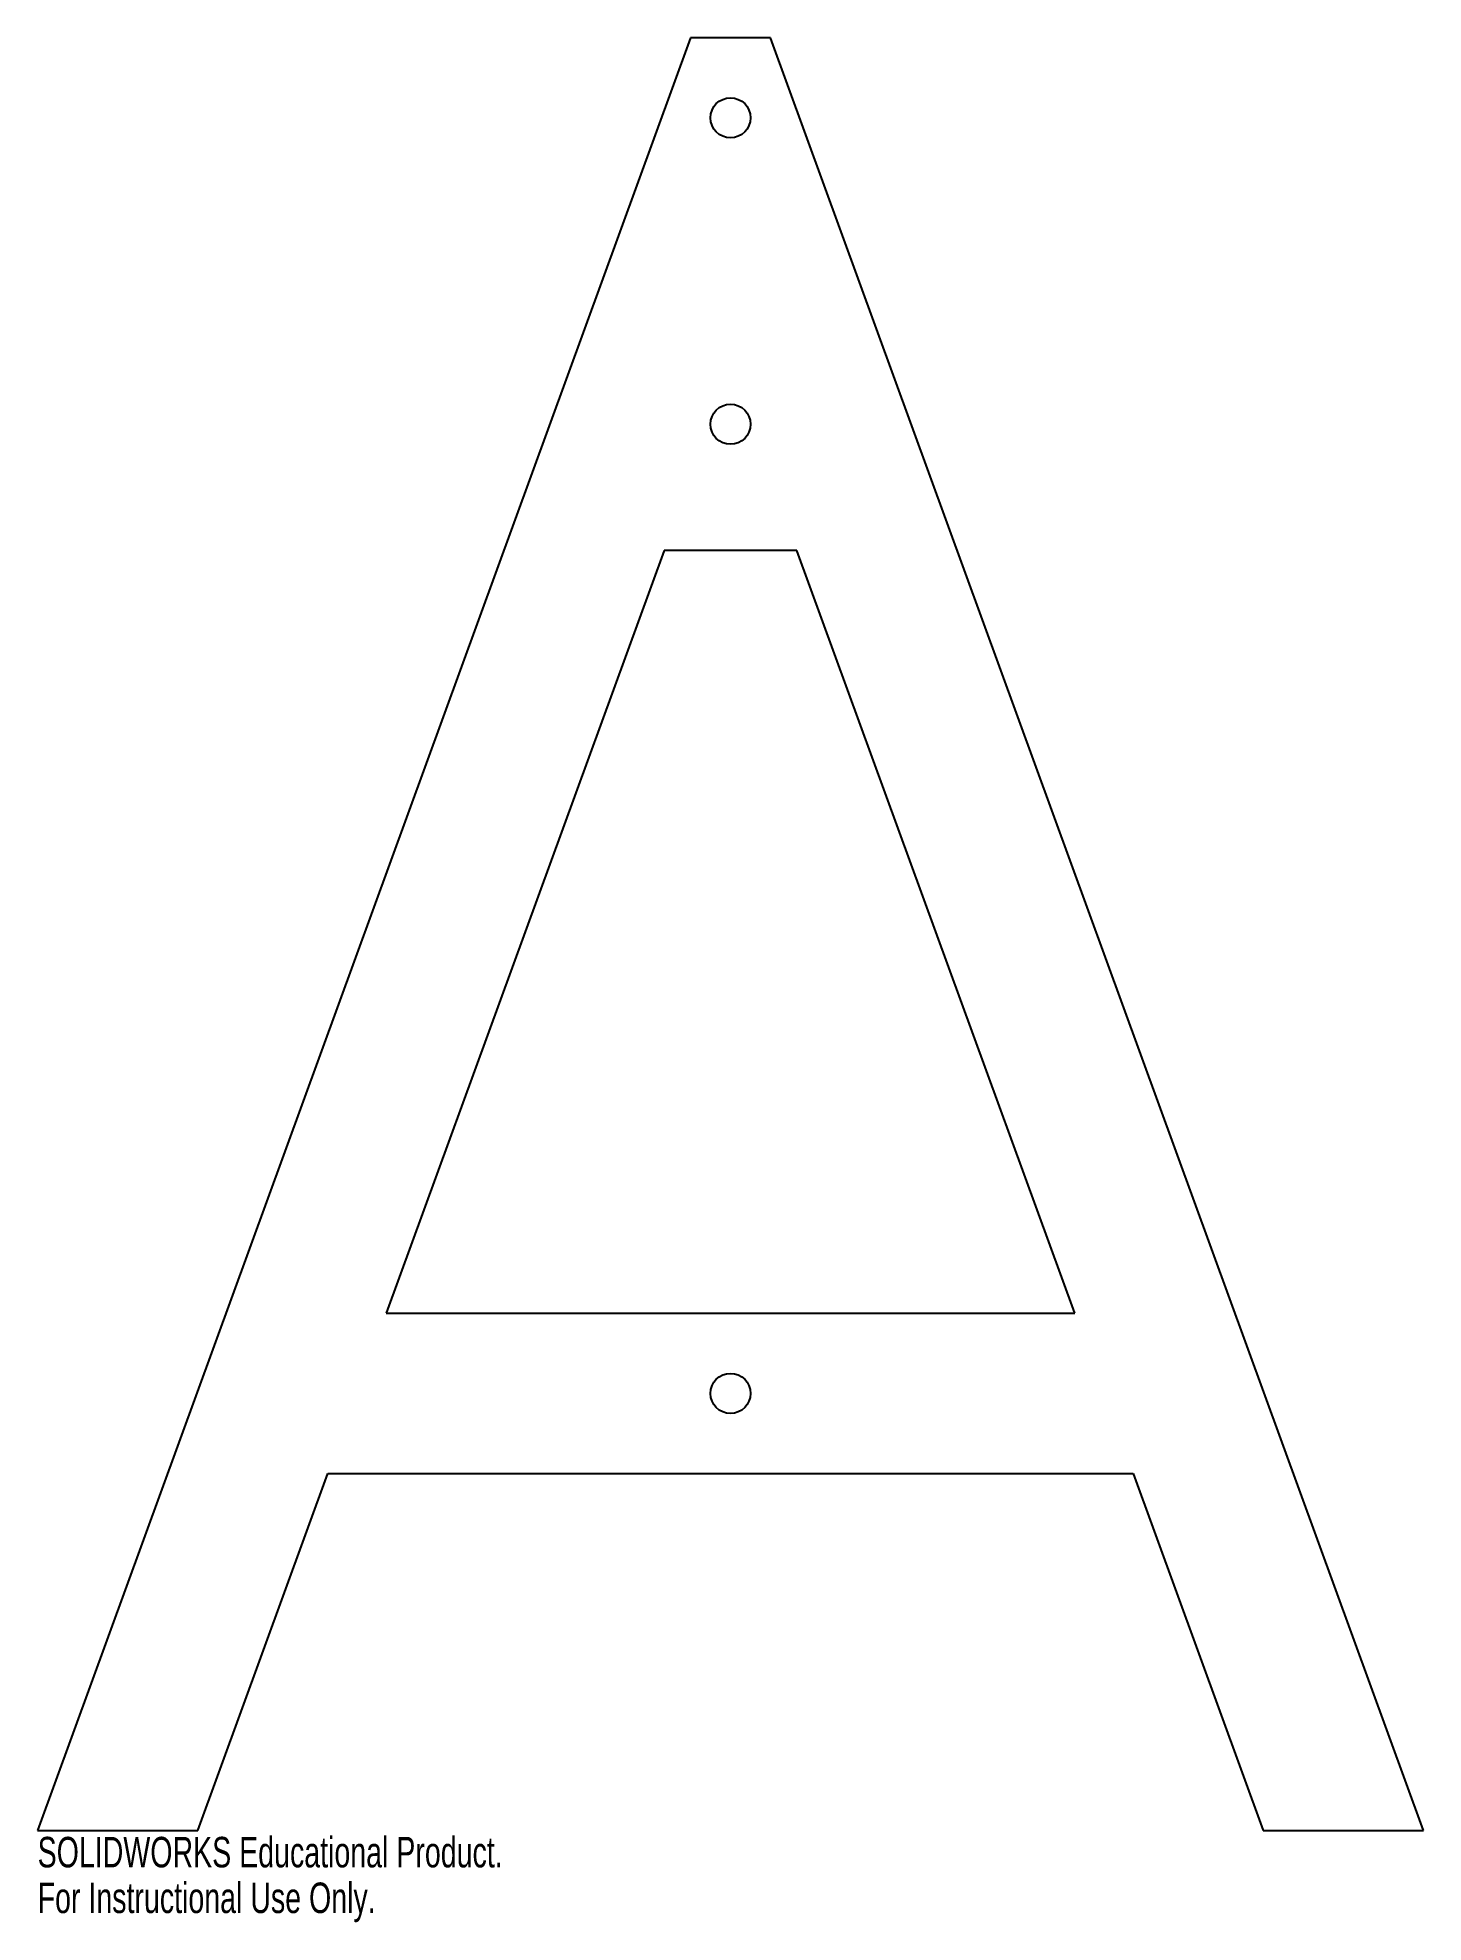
# Model space of a CAD drawing. Header units: inches. Extents: x -4.3 to 4.3, y -11.3 to 0.5.
import ezdxf

# ---------------------------------------------------------------- set-up
doc = ezdxf.new("R2010")
doc.units = ezdxf.units.IN
doc.header["$MEASUREMENT"] = 0
doc.styles.add('SLDTEXTSTYLE0', font='TXT', dxfattribs={"width": 0.7})

msp = doc.modelspace()

# ---------------------------------------------------------------- linework, layer by layer
at = {"color": 7, "linetype": 'Continuous', "lineweight": 25}
for p, q in [((-0.25, 0.5), (-4.322, -10.687)), ((0.25, 0.5), (-0.25, 0.5)), ((4.322, -10.687), (0.25, 0.5)), ((-0.414, -2.699), (-2.147, -7.46)), ((0.414, -2.699), (-0.414, -2.699)), ((2.147, -7.46), (0.414, -2.699)), ((-2.147, -7.46), (2.147, -7.46)), ((-3.322, -10.687), (-2.511, -8.46)), ((-2.511, -8.46), (2.511, -8.46)), ((2.511, -8.46), (3.322, -10.687)), ((-4.322, -10.687), (-3.322, -10.687)), ((3.322, -10.687), (4.322, -10.687))]:
    msp.add_line(p, q, dxfattribs=at)
for centre in [(0, 0), (0, -1.912), (0, -7.96)]:
    msp.add_circle(centre, 0.125, dxfattribs=at)

# ---------------------------------------------------------------- texts
at = {"color": 7, "linetype": 'Continuous', "char_height": 0.1903, "attachment_point": 1, "style": 'SLDTEXTSTYLE0'}
for s, insert in [('SOLIDWORKS Educational Product.', (-4.322, -10.727)), ('For Instructional Use Only.', (-4.322, -11.012))]:
    msp.add_mtext(s, dxfattribs=dict(at, insert=insert))

doc.saveas('drawing.dxf')
